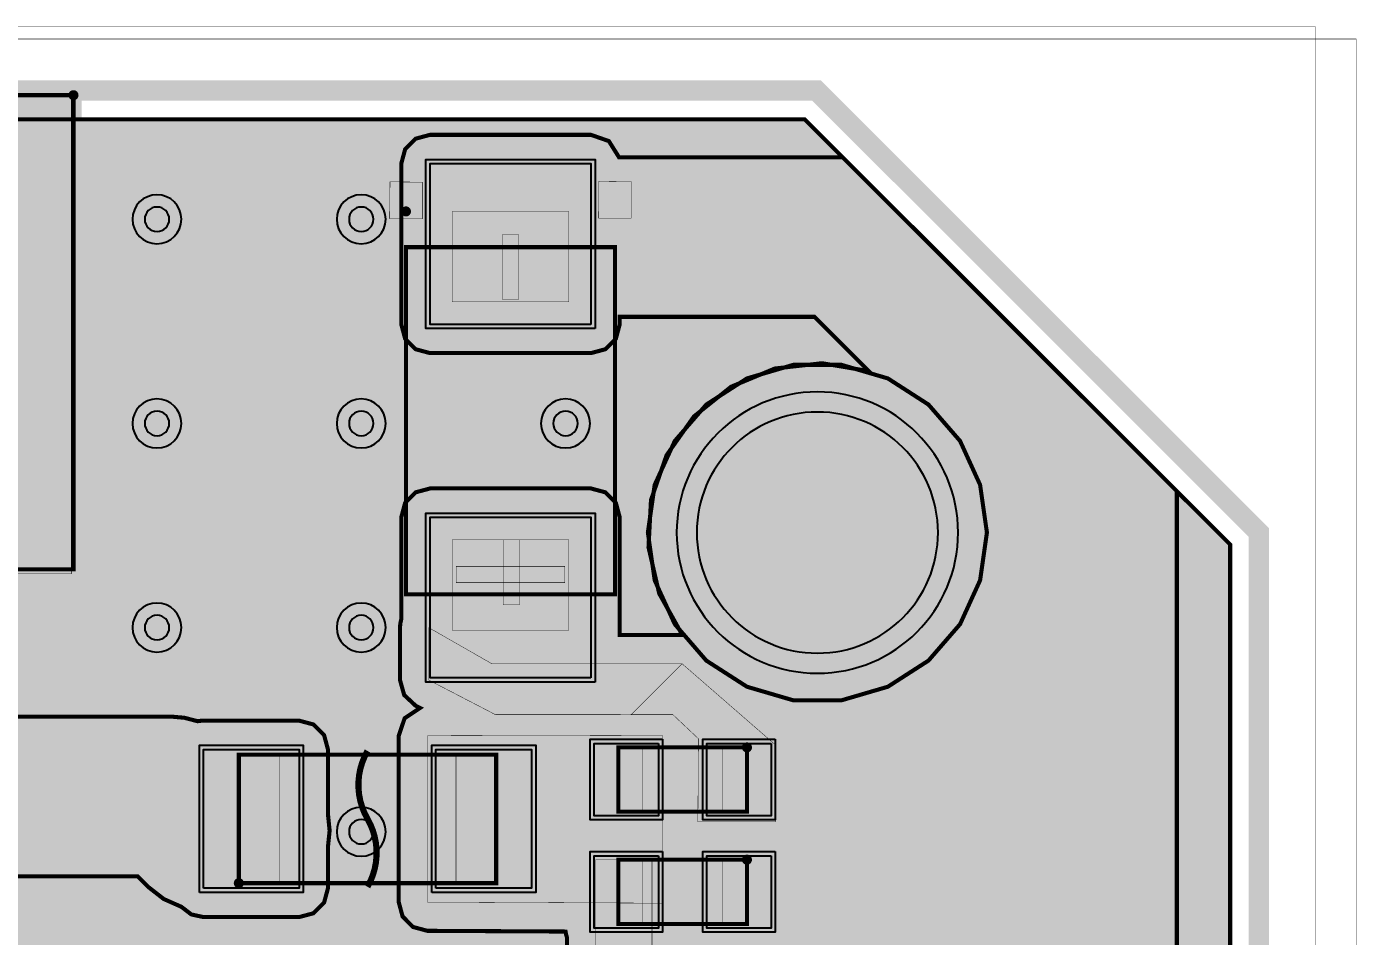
# Model space of a CAD drawing. Header units: millimetres. Extents: x -21.8 to 22.2, y -22.1 to 21.8.
# Drawn here: x 5.67 to 22.2, y 10.48 to 21.8 of the extents above; entities that cross this region are included whole.
import ezdxf

# ---------------------------------------------------------------- set-up
doc = ezdxf.new("R2010")
doc.units = ezdxf.units.MM
doc.header["$MEASUREMENT"] = 0
for name, color, linetype, true_color in [('Board-Outline-Layer', 7, 'Continuous', 0xff00ff), ('Bottom-Layer', 7, 'Continuous', 0x0000ff), ('Component-Marking-Layer', 7, 'Continuous', 0x66ffcc), ('Component-Shape-Layer', 7, 'Continuous', 0x00cccc), ('Document-Layer', 7, 'Continuous', 0xffffff), ('Hole-Layer', 7, 'Continuous', 0x222222), ('Multi-Layer', 7, 'Continuous', 0xc0c0c0), ('Pin-Soldering-Layer', 7, 'Continuous', 0xcc9999), ('Top-Layer', 7, 'Continuous', 0xff0000), ('Top-Paste-Mask-Layer', 7, 'Continuous', 0x808080), ('Top-Silkscreen-Layer', 7, 'Continuous', 0xffcc00), ('Top-Solder-Mask-Layer', 7, 'Continuous', 0x800080)]:
    doc.layers.add(name, color=color, linetype=linetype, true_color=true_color)

msp = doc.modelspace()

# ---------------------------------------------------------------- hatches: boundary and pattern name
at = {"layer": 'Bottom-Layer'}
for points in [[(-20.442, -3.864), (-20.569, -4.07), (-20.652, -4.296), (-20.652, 0.384), (-20.505, -0.041), (-20.213, -0.383), (-19.816, -0.595), (-19.369, -0.646), (-18.934, -0.531), (-18.572, -0.264), (-18.332, 0.117), (-18.248, 0.559), (-18.332, 1.001), (-18.572, 1.382), (-18.934, 1.648), (-19.369, 1.764), (-19.816, 1.712), (-20.213, 1.501), (-20.505, 1.159), (-20.652, 0.734), (-20.652, 2.924), (-20.505, 2.499), (-20.213, 2.157), (-19.816, 1.945), (-19.369, 1.894), (-18.934, 2.009), (-18.572, 2.276), (-18.332, 2.657), (-18.248, 3.099), (-18.332, 3.541), (-18.572, 3.922), (-18.934, 4.188), (-19.369, 4.304), (-19.816, 4.252), (-20.213, 4.041), (-20.505, 3.699), (-20.652, 3.274), (-20.652, 5.464), (-20.641, 5.402), (-20.627, 5.341), (-20.627, 4.877), (-20.579, 4.698), (-20.448, 4.567), (-20.269, 4.519), (-19.909, 4.519), (-19.687, 4.453), (-19.456, 4.431), (-19.226, 4.453), (-19.004, 4.519), (-18.694, 4.519), (-18.515, 4.567), (-18.384, 4.698), (-18.336, 4.877), (-18.336, 5.186), (-18.248, 5.639), (-18.336, 6.091), (-18.336, 7.094), (-18.271, 7.203), (-18.248, 7.329), (-18.248, 9.029), (-18.295, 9.205), (-18.421, 9.335), (-18.596, 9.387), (-18.645, 9.397), (-18.694, 9.401), (-20.269, 9.401), (-20.341, 9.393), (-20.411, 9.371), (-20.563, 9.278), (-20.652, 9.123), (-20.652, 15.352), (-15.362, 20.642), (15.342, 20.642), (20.632, 15.352), (20.632, -15.352), (15.342, -20.642), (-15.362, -20.642), (-20.652, -15.352), (-20.652, -13.228), (-20.52, -13.372), (-20.332, -13.426), (-19.918, -13.426), (-19.917, -13.437), (-19.916, -13.448), (-19.916, -15.875), (-19.879, -16.061), (-19.774, -16.218), (-16.345, -19.647), (-16.188, -19.752), (-16.002, -19.789), (-8.788, -19.789), (-8.603, -19.752), (-8.445, -19.647), (-6.654, -17.856), (-6.549, -17.698), (-6.512, -17.513), (-6.512, -16.319), (-6.503, -16.303), (-6.487, -16.281), (-6.353, -16.015), (-6.349, -15.718), (-6.475, -15.448), (-6.707, -15.261), (-6.997, -15.194), (-7.287, -15.261), (-7.519, -15.448), (-7.645, -15.718), (-7.641, -16.015), (-7.507, -16.281), (-7.491, -16.303), (-7.482, -16.319), (-7.482, -17.312), (-8.138, -17.967), (-8.138, -16.319), (-8.129, -16.303), (-8.113, -16.281), (-7.979, -16.015), (-7.974, -15.718), (-8.101, -15.448), (-8.332, -15.261), (-8.623, -15.194), (-8.913, -15.261), (-9.145, -15.448), (-9.271, -15.718), (-9.267, -16.015), (-9.132, -16.281), (-9.116, -16.303), (-9.108, -16.319), (-9.108, -18.378), (-9.193, -18.463), (-15.598, -18.463), (-17.549, -16.512), (-17.549, -15.996), (-17.321, -16.562), (-16.941, -17.039), (-16.44, -17.387), (-15.86, -17.577), (-15.25, -17.593), (-14.661, -17.434), (-14.143, -17.113), (-13.738, -16.657), (-13.48, -16.104), (-13.392, -15.5), (-13.48, -14.896), (-13.738, -14.343), (-14.143, -13.887), (-14.661, -13.566), (-15.25, -13.407), (-15.86, -13.423), (-16.44, -13.613), (-16.941, -13.961), (-17.321, -14.438), (-17.549, -15.004), (-17.549, -13.4), (-16.016, -13.4), (-15.837, -13.352), (-15.705, -13.221), (-15.657, -13.042), (-15.657, -11.342), (-15.705, -11.163), (-15.837, -11.032), (-16.016, -10.984), (-17.549, -10.984), (-17.549, -10.668), (-17.549, -10.658), (-17.549, -10.648), (-17.119, -10.833), (-16.651, -10.841), (-16.215, -10.67), (-15.877, -10.346), (-15.687, -9.918), (-15.675, -9.45), (-15.522, -9.603), (-15.522, -11.301), (-15.485, -11.487), (-15.38, -11.644), (-14.442, -12.583), (-14.433, -12.61), (-14.425, -12.643), (-14.31, -12.916), (-14.087, -13.111), (-13.802, -13.189), (-13.511, -13.136), (-13.272, -12.962), (-13.132, -12.701), (-13.121, -12.405), (-13.239, -12.133), (-13.113, -11.81), (-13.167, -11.468), (-13.387, -11.2), (-13.712, -11.08), (-13.738, -11.076), (-13.756, -11.071), (-14.145, -10.681), (-14.145, -7.061), (-14.182, -6.876), (-14.287, -6.718), (-15.456, -5.55), (-15.613, -5.445), (-15.799, -5.408), (-15.993, -5.408), (-15.76, -5.059), (-15.66, -4.651), (-15.706, -4.234), (-15.891, -3.858), (-16.194, -3.567), (-16.579, -3.398), (-16.997, -3.371), (-17.4, -3.489), (-17.739, -3.737), (-17.972, -4.086), (-18.071, -4.493), (-18.025, -4.911), (-18.274, -4.662), (-18.33, -4.229), (-18.537, -3.844), (-18.866, -3.558), (-19.276, -3.407), (-19.712, -3.411), (-20.118, -3.571)], [(13.392, 15.5), (13.477, 14.906), (13.727, 14.36), (14.119, 13.907), (14.624, 13.582), (15.2, 13.413), (15.8, 13.413), (16.376, 13.582), (16.881, 13.907), (17.274, 14.36), (17.523, 14.906), (17.608, 15.5), (17.523, 16.094), (17.274, 16.64), (16.881, 17.093), (16.376, 17.418), (15.8, 17.587), (15.2, 17.587), (14.624, 17.418), (14.119, 17.093), (13.727, 16.64), (13.477, 16.094)]]:
    msp.add_hatch(color=256, dxfattribs=at).paths.add_polyline_path(points)
at = {"layer": 'Component-Marking-Layer'}
for points in [[(6.19, 20.942, 1), (6.31, 20.942, 1)], [(6.19, 20.942, 1), (6.31, 20.942, 1)], [(10.324, 19.496, 1), (10.444, 19.496, 1)], [(10.324, 19.496, 1), (10.444, 19.496, 1)], [(14.564, 12.827, 1), (14.684, 12.827, 1)], [(14.564, 12.827, 1), (14.684, 12.827, 1)], [(14.564, 11.43, 1), (14.684, 11.43, 1)], [(14.564, 11.43, 1), (14.684, 11.43, 1)], [(8.246, 11.138, 1), (8.366, 11.138, 1)], [(8.246, 11.138, 1), (8.366, 11.138, 1)]]:
    msp.add_hatch(color=256, dxfattribs=at).paths.add_polyline_path(points)
at = {"layer": 'Document-Layer'}
for points in [[(-4.064, 20.955), (-4.064, 20.193), (-5.334, 20.193), (-5.461, 20.066), (-5.461, 15.748), (5.207, 15.748), (5.207, 20.066), (4.191, 20.066), (4.191, 20.955), (6.223, 20.955), (6.223, 14.986), (-6.223, 14.986), (-6.223, 20.955)], [(-4.064, 20.955), (-4.064, 20.193), (-5.334, 20.193), (-5.461, 20.066), (-5.461, 15.748), (5.207, 15.748), (5.207, 20.066), (4.191, 20.066), (4.191, 20.955), (6.223, 20.955), (6.223, 14.986), (-6.223, 14.986), (-6.223, 20.955)], [(11.583, 19.209), (11.785, 19.209), (11.785, 18.399), (11.583, 18.399)], [(11.583, 19.209), (11.785, 19.209), (11.785, 18.399), (11.583, 18.399)], [(11.594, 14.601), (11.594, 15.411), (11.797, 15.411), (11.797, 14.601)], [(11.594, 14.601), (11.594, 15.411), (11.797, 15.411), (11.797, 14.601)], [(11.009, 14.877), (11.009, 15.08), (12.359, 15.08), (12.359, 14.877)], [(11.009, 14.877), (11.009, 15.08), (12.359, 15.08), (12.359, 14.877)]]:
    msp.add_hatch(color=256, dxfattribs=at).paths.add_polyline_path(points)
at = {"layer": 'Pin-Soldering-Layer'}
for points in [[(12.409, 18.371), (10.959, 18.371), (10.959, 19.496), (12.409, 19.496)], [(12.409, 18.371), (10.959, 18.371), (10.959, 19.496), (12.409, 19.496)], [(12.409, 14.286), (10.959, 14.286), (10.959, 15.411), (12.409, 15.411)], [(12.409, 14.286), (10.959, 14.286), (10.959, 15.411), (12.409, 15.411)], [(8.306, 11.138), (8.306, 12.738), (8.806, 12.738), (8.806, 11.138)], [(8.306, 11.138), (8.306, 12.738), (8.806, 12.738), (8.806, 11.138)], [(11.006, 11.138), (11.006, 12.738), (11.506, 12.738), (11.506, 11.138)], [(11.006, 11.138), (11.006, 12.738), (11.506, 12.738), (11.506, 11.138)], [(13.024, 12.827), (13.324, 12.827), (13.324, 12.027), (13.024, 12.027)], [(13.024, 12.827), (13.324, 12.827), (13.324, 12.027), (13.024, 12.027)], [(14.624, 12.827), (14.624, 12.027), (14.324, 12.027), (14.324, 12.827)], [(14.624, 12.827), (14.624, 12.027), (14.324, 12.027), (14.324, 12.827)], [(13.024, 11.43), (13.324, 11.43), (13.324, 10.63), (13.024, 10.63)], [(13.024, 11.43), (13.324, 11.43), (13.324, 10.63), (13.024, 10.63)], [(14.624, 11.43), (14.624, 10.63), (14.324, 10.63), (14.324, 11.43)], [(14.624, 11.43), (14.624, 10.63), (14.324, 10.63), (14.324, 11.43)]]:
    msp.add_hatch(color=256, dxfattribs=at).paths.add_polyline_path(points)
at = {"layer": 'Top-Layer'}
for points in [[(-20.649, 14.569), (-20.652, 14.568), (-20.652, 15.352), (-15.362, 20.642), (15.342, 20.642), (15.813, 20.17), (13.033, 20.17), (12.907, 20.371), (12.684, 20.449), (10.684, 20.449), (10.505, 20.401), (10.374, 20.27), (10.326, 20.091), (10.326, 18.091), (10.374, 17.912), (10.505, 17.781), (10.684, 17.733), (12.684, 17.733), (12.863, 17.781), (12.994, 17.912), (13.042, 18.091), (13.042, 18.184), (15.464, 18.184), (16.138, 17.509), (15.557, 17.607), (14.97, 17.541), (14.426, 17.314), (13.965, 16.945), (13.625, 16.463), (13.431, 15.906), (13.4, 15.317), (13.533, 14.742), (13.82, 14.227), (13.817, 14.227), (13.042, 14.227), (13.042, 15.691), (12.994, 15.87), (12.863, 16.001), (12.684, 16.049), (10.684, 16.049), (10.505, 16.001), (10.374, 15.87), (10.326, 15.691), (10.326, 14.423), (10.314, 14.37), (10.31, 14.317), (10.31, 13.665), (10.362, 13.479), (10.503, 13.347), (10.559, 13.318), (10.368, 13.19), (10.294, 12.972), (10.294, 10.903), (10.342, 10.724), (10.472, 10.593), (10.65, 10.545), (12.369, 10.536), (12.375, 10.499), (12.386, 10.463), (12.386, 9.993), (12.255, 10.122), (12.077, 10.169), (11.271, 10.169), (11.053, 10.096), (10.925, 9.905), (10.732, 10.15), (10.466, 10.31), (10.16, 10.366), (8.873, 10.366), (8.658, 10.339), (8.457, 10.259), (8.439, 10.259), (8.26, 10.211), (8.129, 10.08), (8.081, 9.901), (8.081, 9.852), (8.005, 9.498), (8.081, 9.143), (8.081, 9.094), (8.161, 8.869), (8.364, 8.744), (8.232, 8.686), (8.133, 8.58), (6.516, 8.58), (6.337, 8.532), (6.206, 8.401), (6.158, 8.222), (6.158, 7.601), (6.206, 7.422), (6.337, 7.291), (6.516, 7.243), (6.572, 7.243), (6.626, 7.159), (6.702, 7.093), (6.582, 6.964), (6.539, 6.793), (6.539, 6.705), (6.496, 6.552), (6.481, 6.393), (6.481, 5.516), (6.236, 5.16), (5.903, 4.884), (5.508, 4.71), (5.08, 4.651), (4.711, 4.552), (4.44, 4.281), (4.341, 3.912), (4.44, 3.542), (4.711, 3.271), (5.08, 3.172), (5.584, 3.12), (6.065, 2.963), (6.503, 2.71), (6.589, 2.483), (6.735, 2.29), (8.64, 0.385), (8.921, 0.197), (9.252, 0.131), (14.585, 0.131), (14.585, -1.485), (14.546, -1.54), (14.517, -1.602), (14.357, -1.665), (14.22, -1.77), (13.967, -2.022), (13.944, -1.952), (13.913, -1.884), (13.913, -1.721), (13.866, -1.542), (13.734, -1.41), (13.555, -1.363), (12.955, -1.363), (12.882, -1.37), (12.812, -1.392), (12.603, -1.459), (12.384, -1.482), (12.102, -1.538), (11.862, -1.698), (11.534, -2.026), (11.534, -1.778), (11.459, -1.425), (11.246, -1.133), (10.933, -0.953), (10.573, -0.917), (10.231, -1.03), (10.175, -1.036), (10.112, -1.039), (9.074, -1.039), (8.791, -1.095), (8.551, -1.255), (7.394, -2.413), (7.378, -2.429), (7.362, -2.446), (7.138, -2.223), (6.981, -2.117), (6.795, -2.08), (3.441, -2.08), (3.255, -2.117), (3.098, -2.223), (1.945, -3.376), (-2.612, -3.376), (-2.699, -3.371), (-2.779, -3.36), (-3.101, -3.383), (-3.374, -3.554), (-3.534, -3.835), (-3.543, -4.158), (-3.398, -4.446), (-3.134, -4.632), (-4.504, -6.002), (-4.504, -5.041), (-4.504, -5.037), (-4.504, -5.032), (-4.508, -4.871), (-4.512, -4.657), (-4.512, -3.75), (-4.549, -3.564), (-4.654, -3.407), (-7.92, -0.14), (-8.078, -0.035), (-8.264, 0.002), (-9.19, 0.002), (-9.206, 0.011), (-9.228, 0.026), (-9.552, 0.172), (-9.905, 0.13), (-10.185, -0.089), (-10.312, -0.421), (-10.578, -0.552), (-10.761, -0.785), (-10.823, -1.075), (-10.753, -1.363), (-10.565, -1.592), (-10.296, -1.716), (-10, -1.71), (-9.736, -1.576), (-9.714, -1.561), (-9.698, -1.552), (-8.384, -1.552), (-8.187, -1.75), (-10.617, -1.75), (-10.633, -1.741), (-10.654, -1.725), (-10.9, -1.596), (-11.178, -1.579), (-11.178, -0.132), (-10.991, 0.114), (-10.937, 0.419), (-11.027, 0.714), (-11.241, 0.937), (-4.675, 0.937), (-4.489, 0.974), (-4.332, 1.079), (-2.578, 2.834), (-2.472, 2.991), (-2.435, 3.177), (-2.435, 9.934), (-1.882, 10.488), (2.301, 10.488), (2.317, 10.479), (2.338, 10.463), (2.597, 10.331), (2.888, 10.322), (3.155, 10.438), (3.346, 10.657), (3.425, 10.937), (3.376, 11.224), (7.047, 11.224), (7.181, 11.09), (7.372, 10.941), (7.593, 10.843), (7.715, 10.749), (7.866, 10.716), (9.056, 10.716), (9.235, 10.764), (9.366, 10.895), (9.414, 11.074), (9.414, 11.588), (9.435, 11.792), (9.414, 11.997), (9.414, 12.802), (9.366, 12.981), (9.235, 13.112), (9.056, 13.16), (7.866, 13.16), (7.829, 13.158), (7.793, 13.153), (7.628, 13.196), (7.458, 13.211), (3.324, 13.211), (3.419, 13.469), (3.401, 13.744), (3.272, 13.988), (3.256, 14.009), (3.248, 14.025), (3.248, 14.299), (3.211, 14.484), (3.106, 14.642), (0.64, 17.107), (0.483, 17.212), (0.297, 17.249), (-4.574, 17.249), (-6.312, 18.987), (-6.469, 19.092), (-6.655, 19.129), (-10.77, 19.129), (-10.955, 19.092), (-11.113, 18.987), (-11.367, 18.733), (-11.429, 18.657), (-11.474, 18.57), (-12.206, 18.57), (-12.325, 18.55), (-12.431, 18.491), (-17.261, 18.457), (-17.474, 18.414), (-17.655, 18.293), (-20.396, 15.551), (-20.518, 15.369), (-20.561, 15.154), (-20.561, 14.824), (-20.583, 14.688)], [(12.684, 18.091), (10.684, 18.091), (10.684, 20.091), (12.684, 20.091)], [(15.342, -20.642), (-6.866, -20.642), (-6.45, -20.226), (-6.345, -20.068), (-6.308, -19.883), (-6.308, -17.595), (-6.307, -17.578), (-6.303, -17.561), (-6.2, -17.516), (-6.116, -17.442), (-5.998, -17.525), (-5.856, -17.554), (-5.049, -17.554), (-4.824, -17.475), (-4.699, -17.271), (-4.645, -17.397), (-4.548, -17.493), (-4.572, -17.734), (-4.509, -17.966), (-4.635, -18.097), (-4.681, -18.272), (-4.681, -20.132), (-4.633, -20.312), (-4.502, -20.443), (-4.323, -20.491), (-3.093, -20.491), (-2.914, -20.443), (-2.783, -20.312), (-2.735, -20.132), (-2.735, -19.87), (-2.656, -19.899), (-2.573, -19.909), (-1.773, -19.909), (-1.603, -19.866), (-1.473, -19.746), (-1.344, -19.866), (-1.173, -19.909), (-0.373, -19.909), (-0.194, -19.861), (-0.063, -19.73), (-0.015, -19.551), (-0.015, -18.651), (-0.063, -18.472), (-0.194, -18.341), (-0.373, -18.293), (-1.173, -18.293), (-1.344, -18.336), (-1.473, -18.455), (-1.603, -18.336), (-1.773, -18.293), (-2.573, -18.293), (-2.656, -18.302), (-2.735, -18.331), (-2.735, -18.272), (-2.783, -18.093), (-2.914, -17.962), (-3.093, -17.914), (-3.292, -17.914), (-3.248, -17.682), (-3.289, -17.449), (-3.28, -17.44), (-3.271, -17.43), (-2.908, -17.793), (-2.751, -17.898), (-2.565, -17.935), (0.937, -17.935), (0.937, -18.567), (0.98, -18.782), (1.102, -18.964), (1.33, -19.193), (1.512, -19.315), (1.727, -19.357), (8.164, -19.357), (8.219, -19.359), (8.238, -19.361), (8.571, -19.459), (8.909, -19.375), (9.157, -19.132), (9.248, -18.796), (9.157, -18.46), (8.909, -18.217), (8.571, -18.133), (8.238, -18.231), (8.219, -18.233), (8.164, -18.235), (2.06, -18.235), (2.06, -17.803), (2.156, -17.539), (2.134, -17.26), (1.998, -17.014), (3.829, -17.014), (3.881, -17.011), (3.934, -17.003), (5.271, -17.003), (5.287, -17.011), (5.309, -17.027), (5.575, -17.161), (5.872, -17.166), (6.142, -17.039), (6.329, -16.808), (6.396, -16.517), (6.329, -16.227), (6.142, -15.996), (5.872, -15.869), (5.575, -15.873), (5.309, -16.008), (5.287, -16.024), (5.271, -16.032), (4.344, -16.032), (4.346, -16.013), (4.346, -15.993), (4.346, -13.765), (4.887, -13.224), (6.484, -13.224), (6.5, -13.232), (6.522, -13.248), (6.757, -13.374), (7.024, -13.397), (7.277, -13.313), (7.477, -13.136), (7.591, -12.894), (7.6, -12.627), (9.181, -12.627), (9.723, -13.169), (9.723, -15.289), (9.714, -15.306), (9.698, -15.328), (9.566, -15.595), (9.564, -15.893), (9.692, -16.161), (9.925, -16.347), (10.216, -16.411), (10.506, -16.342), (10.736, -16.153), (10.86, -15.882), (10.854, -15.585), (10.717, -15.32), (10.702, -15.299), (10.693, -15.284), (10.693, -14.737), (10.959, -14.725), (11.198, -14.609), (11.372, -14.409), (11.454, -14.156), (11.43, -13.892), (11.305, -13.658), (11.289, -13.636), (11.28, -13.621), (11.28, -13.051), (11.243, -12.865), (11.138, -12.708), (10.883, -12.453), (12.855, -12.453), (13.087, -12.368), (13.209, -12.152), (13.246, -12.087), (13.316, -12.061), (13.648, -11.995), (13.929, -11.807), (14.245, -11.491), (14.317, -11.409), (14.378, -11.319), (14.399, -11.342), (14.42, -11.364), (14.863, -11.807), (15.016, -11.929), (15.192, -12.013), (15.196, -12.054), (15.197, -12.095), (15.245, -12.274), (15.376, -12.405), (15.555, -12.453), (17.655, -12.453), (17.834, -12.405), (17.966, -12.274), (18.013, -12.095), (18.013, -10.295), (17.966, -10.116), (17.834, -9.985), (17.655, -9.937), (15.898, -9.937), (15.898, -8.107), (16.138, -8.022), (16.342, -7.87), (17.104, -7.108), (17.292, -6.827), (17.357, -6.496), (17.357, -4.568), (17.515, -4.568), (17.715, -4.646), (17.929, -4.673), (19.18, -4.673), (19.512, -4.607), (19.793, -4.419), (20.152, -4.06), (20.34, -3.779), (20.405, -3.448), (20.405, -2.116), (20.391, -1.957), (20.347, -1.804), (20.347, -1.716), (20.304, -1.545), (20.185, -1.416), (20.304, -1.286), (20.347, -1.116), (20.347, -1.027), (20.405, -0.716), (20.347, -0.404), (20.347, -0.316), (20.302, -0.142), (20.178, -0.011), (20.007, 0.042), (19.963, 0.086), (19.682, 0.273), (19.35, 0.339), (19.115, 0.351), (18.882, 0.385), (19.517, 1.02), (19.705, 1.301), (19.77, 1.632), (19.77, 4.192), (19.842, 4.898), (20.055, 5.575), (20.077, 5.644), (20.084, 5.716), (20.084, 8.216), (20.084, 8.238), (20.082, 8.259), (19.997, 9.189), (19.969, 10.121), (19.969, 16.014), (20.632, 15.352), (20.632, -15.352)], [(12.684, 13.691), (10.684, 13.691), (10.684, 15.691), (12.684, 15.691)], [(10.668, 14.317), (11.453, 13.868), (13.818, 13.868), (13.184, 13.235), (11.498, 13.234), (10.668, 13.665)], [(14.982, 11.9), (14.014, 11.9), (14.02, 12.936), (13.704, 13.234), (13.183, 13.234), (13.818, 13.868), (14.982, 12.855)], [(10.652, 10.903), (10.652, 12.972), (13.57, 12.979), (13.57, 10.889)], [(7.866, 11.074), (7.866, 12.802), (9.056, 12.802), (9.056, 11.074)], [(10.756, 11.074), (10.756, 12.802), (11.946, 12.802), (11.946, 11.074)], [(13.524, 12.877), (13.524, 11.977), (12.724, 11.977), (12.724, 12.877)], [(14.924, 12.877), (14.924, 11.977), (14.124, 11.977), (14.124, 12.877)], [(13.524, 11.48), (13.524, 10.58), (12.724, 10.58), (12.724, 11.48)], [(12.744, 7.728), (12.744, 11.431), (13.443, 11.431), (13.443, 7.728)], [(14.924, 11.48), (14.924, 10.58), (14.124, 10.58), (14.124, 11.48)]]:
    msp.add_hatch(color=256, dxfattribs=at).paths.add_polyline_path(points)
at = {"layer": 'Top-Paste-Mask-Layer'}
for points in [[(12.684, 18.091), (10.684, 18.091), (10.684, 20.091), (12.684, 20.091)], [(12.684, 13.691), (10.684, 13.691), (10.684, 15.691), (12.684, 15.691)], [(7.866, 11.074), (7.866, 12.802), (9.056, 12.802), (9.056, 11.074)], [(10.756, 11.074), (10.756, 12.802), (11.946, 12.802), (11.946, 11.074)], [(13.524, 12.877), (13.524, 11.977), (12.724, 11.977), (12.724, 12.877)], [(14.924, 12.877), (14.924, 11.977), (14.124, 11.977), (14.124, 12.877)], [(13.524, 11.48), (13.524, 10.58), (12.724, 10.58), (12.724, 11.48)], [(14.924, 11.48), (14.924, 10.58), (14.124, 10.58), (14.124, 11.48)]]:
    msp.add_hatch(color=256, dxfattribs=at).paths.add_polyline_path(points)
at = {"layer": 'Top-Silkscreen-Layer'}
for points in [[(10.588, 19.403), (10.181, 19.404), (10.186, 19.864), (10.588, 19.86)], [(10.588, 19.403), (10.181, 19.404), (10.186, 19.864), (10.588, 19.86)], [(13.186, 19.411), (12.78, 19.412), (12.784, 19.872), (13.186, 19.868)], [(13.186, 19.411), (12.78, 19.412), (12.784, 19.872), (13.186, 19.868)]]:
    msp.add_hatch(color=256, dxfattribs=at).paths.add_polyline_path(points)
at = {"layer": 'Top-Solder-Mask-Layer'}
for points in [[(12.735, 18.04), (10.633, 18.04), (10.633, 20.142), (12.735, 20.142)], [(12.735, 13.64), (10.633, 13.64), (10.633, 15.742), (12.735, 15.742)], [(13.575, 12.928), (13.575, 11.927), (12.673, 11.927), (12.673, 12.928)], [(14.975, 12.928), (14.975, 11.927), (14.074, 11.927), (14.074, 12.928)], [(7.815, 11.023), (7.815, 12.853), (9.107, 12.853), (9.107, 11.023)], [(10.705, 11.023), (10.705, 12.853), (11.997, 12.853), (11.997, 11.023)], [(13.575, 11.531), (13.575, 10.53), (12.673, 10.53), (12.673, 11.531)], [(14.975, 11.531), (14.975, 10.53), (14.074, 10.53), (14.074, 11.531)]]:
    msp.add_hatch(color=256, dxfattribs=at).paths.add_polyline_path(points)

# ---------------------------------------------------------------- linework, layer by layer
at = {"layer": 'Board-Outline-Layer', "const_width": 0.254}
msp.add_lwpolyline([(-21.01, 15.5), (-15.51, 21), (15.49, 21), (20.99, 15.5), (20.99, -15.5), (15.49, -21), (-15.51, -21), (-21.01, -15.5)], close=True, dxfattribs=at)
at = {"layer": 'Bottom-Layer'}
for points, const_width in [([(-21.793, -22.098), (-21.793, 21.641), (22.2, 21.641), (22.2, -22.098)], 0.00508), ([(13.392, 15.5), (13.477, 14.906), (13.727, 14.36), (14.119, 13.907), (14.624, 13.582), (15.2, 13.413), (15.8, 13.413), (16.376, 13.582), (16.881, 13.907), (17.274, 14.36), (17.523, 14.906), (17.608, 15.5), (17.523, 16.094), (17.274, 16.64), (16.881, 17.093), (16.376, 17.418), (15.8, 17.587), (15.2, 17.587), (14.624, 17.418), (14.119, 17.093), (13.727, 16.64), (13.477, 16.094)], 0.0508)]:
    msp.add_lwpolyline(points, close=True, dxfattribs=dict(at, const_width=const_width))
at = {"layer": 'Bottom-Layer', "const_width": 0.0508}
msp.add_lwpolyline([(-15.362, 20.642), (15.342, 20.642), (20.632, 15.352), (20.632, -15.352), (15.342, -20.642), (-15.362, -20.642)], dxfattribs=at)
at = {"layer": 'Component-Marking-Layer', "const_width": 0.00508}
for points in [[(6.19, 20.942, 1), (6.31, 20.942, 1)], [(6.19, 20.942, 1), (6.31, 20.942, 1)], [(10.324, 19.496, 1), (10.444, 19.496, 1)], [(10.324, 19.496, 1), (10.444, 19.496, 1)], [(14.564, 12.827, 1), (14.684, 12.827, 1)], [(14.564, 12.827, 1), (14.684, 12.827, 1)], [(14.564, 11.43, 1), (14.684, 11.43, 1)], [(14.564, 11.43, 1), (14.684, 11.43, 1)], [(8.246, 11.138, 1), (8.366, 11.138, 1)], [(8.246, 11.138, 1), (8.366, 11.138, 1)]]:
    msp.add_lwpolyline(points, format="xyb", close=True, dxfattribs=at)
at = {"layer": 'Component-Shape-Layer', "const_width": 0.0508}
for points in [[(6.25, 20.942), (6.25, 15.042), (-6.25, 15.042), (-6.25, 20.942)], [(6.25, 20.942), (6.25, 15.042), (-6.25, 15.042), (-6.25, 20.942)], [(10.384, 19.051), (12.984, 19.051), (12.984, 14.731), (10.384, 14.731)], [(10.384, 19.051), (12.984, 19.051), (12.984, 14.731), (10.384, 14.731)], [(8.306, 11.138), (8.306, 12.738), (11.506, 12.738), (11.506, 11.138)], [(8.306, 11.138), (8.306, 12.738), (11.506, 12.738), (11.506, 11.138)], [(14.624, 12.827), (14.624, 12.027), (13.024, 12.027), (13.024, 12.827)], [(14.624, 12.827), (14.624, 12.027), (13.024, 12.027), (13.024, 12.827)], [(14.624, 11.43), (14.624, 10.63), (13.024, 10.63), (13.024, 11.43)], [(14.624, 11.43), (14.624, 10.63), (13.024, 10.63), (13.024, 11.43)]]:
    msp.add_lwpolyline(points, close=True, dxfattribs=at)
at = {"layer": 'Document-Layer', "const_width": 0.00508}
for points in [[(-4.064, 20.955), (-4.064, 20.193), (-5.334, 20.193), (-5.461, 20.066), (-5.461, 15.748), (5.207, 15.748), (5.207, 20.066), (4.191, 20.066), (4.191, 20.955), (6.223, 20.955), (6.223, 14.986), (-6.223, 14.986), (-6.223, 20.955)], [(-4.064, 20.955), (-4.064, 20.193), (-5.334, 20.193), (-5.461, 20.066), (-5.461, 15.748), (5.207, 15.748), (5.207, 20.066), (4.191, 20.066), (4.191, 20.955), (6.223, 20.955), (6.223, 14.986), (-6.223, 14.986), (-6.223, 20.955)], [(11.583, 19.209), (11.785, 19.209), (11.785, 18.399), (11.583, 18.399)], [(11.583, 19.209), (11.785, 19.209), (11.785, 18.399), (11.583, 18.399)], [(11.594, 14.601), (11.594, 15.411), (11.797, 15.411), (11.797, 14.601)], [(11.594, 14.601), (11.594, 15.411), (11.797, 15.411), (11.797, 14.601)], [(11.009, 14.877), (11.009, 15.08), (12.359, 15.08), (12.359, 14.877)], [(11.009, 14.877), (11.009, 15.08), (12.359, 15.08), (12.359, 14.877)]]:
    msp.add_lwpolyline(points, close=True, dxfattribs=at)
at = {"layer": 'Hole-Layer'}
for points in [[(7.136, 19.398, 1), (7.441, 19.398, 1)], [(7.136, 16.858, 1), (7.441, 16.858, 1)], [(14, 15.5, 1), (17, 15.5, 1)], [(7.136, 14.318, 1), (7.441, 14.318, 1)]]:
    msp.add_lwpolyline(points, format="xyb", close=True, dxfattribs=at)
for points in [[(9.676, 19.398, 1), (9.981, 19.398), (9.981, 19.398, 1), (9.676, 19.398)], [(9.676, 16.858, 1), (9.981, 16.858), (9.981, 16.858, 1), (9.676, 16.858)], [(12.216, 16.858, 1), (12.521, 16.858), (12.521, 16.858, 1), (12.216, 16.858)], [(9.676, 14.318, 1), (9.981, 14.318), (9.981, 14.318, 1), (9.676, 14.318)], [(9.676, 11.778, 1), (9.981, 11.778), (9.981, 11.778, 1), (9.676, 11.778)]]:
    msp.add_lwpolyline(points, format="xyb", dxfattribs=at)
at = {"layer": 'Multi-Layer'}
for points in [[(6.983, 19.398, 1), (7.593, 19.398, 1)], [(6.983, 16.858, 1), (7.593, 16.858, 1)], [(6.983, 14.318, 1), (7.593, 14.318, 1)]]:
    msp.add_lwpolyline(points, format="xyb", close=True, dxfattribs=at)
for points in [[(9.523, 19.398, 1), (10.133, 19.398), (10.133, 19.398, 1), (9.523, 19.398)], [(13.75, 15.5, 1), (17.25, 15.5), (17.25, 15.5, 1), (13.75, 15.5)], [(9.523, 16.858, 1), (10.133, 16.858), (10.133, 16.858, 1), (9.523, 16.858)], [(12.063, 16.858, 1), (12.673, 16.858), (12.673, 16.858, 1), (12.063, 16.858)], [(9.523, 14.318, 1), (10.133, 14.318), (10.133, 14.318, 1), (9.523, 14.318)], [(9.523, 11.778, 1), (10.133, 11.778), (10.133, 11.778, 1), (9.523, 11.778)]]:
    msp.add_lwpolyline(points, format="xyb", dxfattribs=at)
at = {"layer": 'Pin-Soldering-Layer', "const_width": 0.00508}
for points in [[(12.409, 18.371), (10.959, 18.371), (10.959, 19.496), (12.409, 19.496)], [(12.409, 18.371), (10.959, 18.371), (10.959, 19.496), (12.409, 19.496)], [(12.409, 14.286), (10.959, 14.286), (10.959, 15.411), (12.409, 15.411)], [(12.409, 14.286), (10.959, 14.286), (10.959, 15.411), (12.409, 15.411)], [(8.306, 11.138), (8.306, 12.738), (8.806, 12.738), (8.806, 11.138)], [(8.306, 11.138), (8.306, 12.738), (8.806, 12.738), (8.806, 11.138)], [(11.006, 11.138), (11.006, 12.738), (11.506, 12.738), (11.506, 11.138)], [(11.006, 11.138), (11.006, 12.738), (11.506, 12.738), (11.506, 11.138)], [(13.024, 12.827), (13.324, 12.827), (13.324, 12.027), (13.024, 12.027)], [(13.024, 12.827), (13.324, 12.827), (13.324, 12.027), (13.024, 12.027)], [(14.624, 12.827), (14.624, 12.027), (14.324, 12.027), (14.324, 12.827)], [(14.624, 12.827), (14.624, 12.027), (14.324, 12.027), (14.324, 12.827)], [(13.024, 11.43), (13.324, 11.43), (13.324, 10.63), (13.024, 10.63)], [(13.024, 11.43), (13.324, 11.43), (13.324, 10.63), (13.024, 10.63)], [(14.624, 11.43), (14.624, 10.63), (14.324, 10.63), (14.324, 11.43)], [(14.624, 11.43), (14.624, 10.63), (14.324, 10.63), (14.324, 11.43)]]:
    msp.add_lwpolyline(points, close=True, dxfattribs=at)
at = {"layer": 'Top-Layer', "const_width": 0.00508}
for points in [[(-21.793, -21.692), (-21.793, 21.793), (21.692, 21.793), (21.692, -21.692)], [(10.668, 14.317), (11.453, 13.868), (13.818, 13.868), (13.184, 13.235), (11.498, 13.234), (10.668, 13.665)], [(14.982, 11.9), (14.014, 11.9), (14.02, 12.936), (13.704, 13.234), (13.183, 13.234), (13.818, 13.868), (14.982, 12.855)], [(10.652, 10.903), (10.652, 12.972), (13.57, 12.979), (13.57, 10.889)], [(12.744, 7.728), (12.744, 11.431), (13.443, 11.431), (13.443, 7.728)]]:
    msp.add_lwpolyline(points, close=True, dxfattribs=at)
at = {"layer": 'Top-Layer'}
for points, const_width in [([(-15.362, 20.642), (15.342, 20.642), (15.813, 20.17), (13.033, 20.17), (12.907, 20.371), (12.684, 20.449), (10.684, 20.449), (10.505, 20.401), (10.374, 20.27), (10.326, 20.091), (10.326, 18.091), (10.374, 17.912), (10.505, 17.781), (10.684, 17.733), (12.684, 17.733), (12.863, 17.781), (12.994, 17.912), (13.042, 18.091), (13.042, 18.184), (15.464, 18.184), (16.138, 17.509), (15.557, 17.607), (14.97, 17.541), (14.426, 17.314), (13.965, 16.945), (13.625, 16.463), (13.431, 15.906), (13.4, 15.317), (13.533, 14.742), (13.82, 14.227), (13.817, 14.227), (13.042, 14.227), (13.042, 15.691), (12.994, 15.87), (12.863, 16.001), (12.684, 16.049), (10.684, 16.049), (10.505, 16.001), (10.374, 15.87), (10.326, 15.691), (10.326, 14.423), (10.314, 14.37), (10.31, 14.317), (10.31, 13.665), (10.362, 13.479), (10.503, 13.347), (10.559, 13.318), (10.368, 13.19), (10.294, 12.972), (10.294, 10.903), (10.342, 10.724), (10.472, 10.593), (10.65, 10.545), (12.369, 10.536), (12.375, 10.499), (12.386, 10.463), (12.386, 9.993)], 0.0508), ([(12.868, 19.177), (15.875, 19.177)], 1.27), ([(15.875, 19.177), (18.976, 16.076)], 1.27), ([(18.976, 16.076), (18.976, 6.966)], 1.27), ([(19.969, 10.121), (19.969, 16.014), (20.632, 15.352), (20.632, -15.352)], 0.0508), ([(3.376, 11.224), (7.047, 11.224), (7.181, 11.09), (7.372, 10.941), (7.593, 10.843), (7.715, 10.749), (7.866, 10.716), (9.056, 10.716), (9.235, 10.764), (9.366, 10.895), (9.414, 11.074), (9.414, 11.588), (9.435, 11.792), (9.414, 11.997), (9.414, 12.802), (9.366, 12.981), (9.235, 13.112), (9.056, 13.16), (7.866, 13.16), (7.829, 13.158), (7.793, 13.153), (7.628, 13.196), (7.458, 13.211), (3.324, 13.211)], 0.0508), ([(14.524, 12.427), (14.524, 11.03)], 1.016), ([(7.458, 12.217), (-2.777, 12.217)], 1.27), ([(7.883, 11.792), (7.458, 12.217)], 1.27), ([(8.442, 11.792), (7.883, 11.792)], 1.27), ([(14.524, 9.555), (14.524, 11.03)], 1.016)]:
    msp.add_lwpolyline(points, dxfattribs=dict(at, const_width=const_width))
for points in [[(12.684, 18.091), (10.684, 18.091), (10.684, 20.091), (12.684, 20.091)], [(12.684, 13.691), (10.684, 13.691), (10.684, 15.691), (12.684, 15.691)], [(7.866, 11.074), (7.866, 12.802), (9.056, 12.802), (9.056, 11.074)], [(10.756, 11.074), (10.756, 12.802), (11.946, 12.802), (11.946, 11.074)], [(13.524, 12.877), (13.524, 11.977), (12.724, 11.977), (12.724, 12.877)], [(14.924, 12.877), (14.924, 11.977), (14.124, 11.977), (14.124, 12.877)], [(13.524, 11.48), (13.524, 10.58), (12.724, 10.58), (12.724, 11.48)], [(14.924, 11.48), (14.924, 10.58), (14.124, 10.58), (14.124, 11.48)]]:
    msp.add_lwpolyline(points, close=True, dxfattribs=at)
at = {"layer": 'Top-Paste-Mask-Layer'}
for points in [[(12.684, 18.091), (10.684, 18.091), (10.684, 20.091), (12.684, 20.091)], [(12.684, 13.691), (10.684, 13.691), (10.684, 15.691), (12.684, 15.691)], [(7.866, 11.074), (7.866, 12.802), (9.056, 12.802), (9.056, 11.074)], [(10.756, 11.074), (10.756, 12.802), (11.946, 12.802), (11.946, 11.074)], [(13.524, 12.877), (13.524, 11.977), (12.724, 11.977), (12.724, 12.877)], [(14.924, 12.877), (14.924, 11.977), (14.124, 11.977), (14.124, 12.877)], [(13.524, 11.48), (13.524, 10.58), (12.724, 10.58), (12.724, 11.48)], [(14.924, 11.48), (14.924, 10.58), (14.124, 10.58), (14.124, 11.48)]]:
    msp.add_lwpolyline(points, close=True, dxfattribs=at)
at = {"layer": 'Top-Silkscreen-Layer'}
for points, const_width in [([(6.223, 14.986), (-6.223, 14.986), (-6.223, 20.955), (6.223, 20.955)], 0.254), ([(6.223, 14.986), (-6.223, 14.986), (-6.223, 20.955), (6.223, 20.955)], 0.254), ([(10.588, 19.403), (10.181, 19.404), (10.186, 19.864), (10.588, 19.86)], 0.00508), ([(10.588, 19.403), (10.181, 19.404), (10.186, 19.864), (10.588, 19.86)], 0.00508), ([(13.186, 19.411), (12.78, 19.412), (12.784, 19.872), (13.186, 19.868)], 0.00508), ([(13.186, 19.411), (12.78, 19.412), (12.784, 19.872), (13.186, 19.868)], 0.00508)]:
    msp.add_lwpolyline(points, close=True, dxfattribs=dict(at, const_width=const_width))
for points, const_width in [([(10.258, 19.487), (10.258, 14.295)], 0.152), ([(10.258, 19.487), (10.258, 14.295)], 0.152), ([(13.11, 19.487), (13.11, 14.295)], 0.152), ([(13.11, 19.487), (13.11, 14.295)], 0.152), ([(13.11, 17.775), (10.258, 17.775)], 0.152), ([(13.11, 17.775), (10.258, 17.775)], 0.152), ([(10.508, 14.298), (10.269, 14.291)], 0.152), ([(10.508, 14.298), (10.269, 14.291)], 0.152), ([(13.11, 14.295), (12.871, 14.288)], 0.152), ([(13.11, 14.295), (12.871, 14.288)], 0.152), ([(13.544, 13.137), (12.744, 13.137)], 0.254), ([(13.544, 13.137), (12.744, 13.137)], 0.254), ([(14.105, 13.137), (14.904, 13.137)], 0.254), ([(14.105, 13.137), (14.904, 13.137)], 0.254), ([(8.98, 13.031), (7.79, 13.031)], 0.152), ([(8.98, 13.031), (7.79, 13.031)], 0.152), ([(10.832, 13.031), (12.022, 13.031)], 0.152), ([(10.832, 13.031), (12.022, 13.031)], 0.152), ([(7.637, 12.878), (7.637, 10.998)], 0.152), ([(7.637, 12.878), (7.637, 10.998)], 0.152), ([(12.175, 12.878), (12.175, 10.998)], 0.152), ([(12.175, 12.878), (12.175, 10.998)], 0.152), ([(12.434, 12.028), (12.434, 12.828)], 0.254), ([(12.434, 12.028), (12.434, 12.828)], 0.254), ([(15.214, 12.827), (15.214, 12.027)], 0.254), ([(15.214, 12.827), (15.214, 12.027)], 0.254), ([(13.544, 11.74), (12.744, 11.74)], 0.254), ([(13.544, 11.74), (12.744, 11.74)], 0.254), ([(13.544, 11.718), (12.744, 11.718)], 0.254), ([(13.544, 11.718), (12.744, 11.718)], 0.254), ([(14.105, 11.74), (14.904, 11.74)], 0.254), ([(14.105, 11.74), (14.904, 11.74)], 0.254), ([(14.105, 11.717), (14.904, 11.717)], 0.254), ([(14.105, 11.717), (14.904, 11.717)], 0.254), ([(12.434, 10.631), (12.434, 11.431)], 0.254), ([(12.434, 10.631), (12.434, 11.431)], 0.254), ([(15.214, 11.43), (15.214, 10.63)], 0.254), ([(15.214, 11.43), (15.214, 10.63)], 0.254), ([(7.79, 10.845), (8.98, 10.845)], 0.152), ([(7.79, 10.845), (8.98, 10.845)], 0.152), ([(12.022, 10.845), (10.832, 10.845)], 0.152), ([(12.022, 10.845), (10.832, 10.845)], 0.152)]:
    msp.add_lwpolyline(points, dxfattribs=dict(at, const_width=const_width))
for points, const_width in [([(12.434, 12.828, -0.414), (12.744, 13.137)], 0.254), ([(12.434, 12.828, -0.414), (12.744, 13.137)], 0.254), ([(14.904, 13.137, -0.414), (15.214, 12.827)], 0.254), ([(14.904, 13.137, -0.414), (15.214, 12.827)], 0.254), ([(9.906, 11.938, -0.268), (9.906, 12.783)], 0.0762), ([(9.906, 11.938, -0.268), (9.906, 12.783)], 0.0762), ([(12.744, 11.718, -0.414), (12.434, 12.028)], 0.254), ([(12.744, 11.718, -0.414), (12.434, 12.028)], 0.254), ([(15.214, 12.027, -0.414), (14.904, 11.717)], 0.254), ([(15.214, 12.027, -0.414), (14.904, 11.717)], 0.254), ([(9.906, 11.938, -0.268), (9.906, 11.093)], 0.0762), ([(9.906, 11.938, -0.268), (9.906, 11.093)], 0.0762), ([(12.434, 11.431, -0.414), (12.744, 11.74)], 0.254), ([(12.434, 11.431, -0.414), (12.744, 11.74)], 0.254), ([(14.904, 11.74, -0.414), (15.214, 11.43)], 0.254), ([(14.904, 11.74, -0.414), (15.214, 11.43)], 0.254), ([(12.744, 10.321, -0.414), (12.434, 10.631)], 0.254), ([(12.744, 10.321, -0.414), (12.434, 10.631)], 0.254), ([(15.214, 10.63, -0.414), (14.904, 10.32)], 0.254), ([(15.214, 10.63, -0.414), (14.904, 10.32)], 0.254)]:
    msp.add_lwpolyline(points, format="xyb", dxfattribs=dict(at, const_width=const_width))
at = {"layer": 'Top-Solder-Mask-Layer'}
for points in [[(12.735, 18.04), (10.633, 18.04), (10.633, 20.142), (12.735, 20.142)], [(12.735, 13.64), (10.633, 13.64), (10.633, 15.742), (12.735, 15.742)], [(13.575, 12.928), (13.575, 11.927), (12.673, 11.927), (12.673, 12.928)], [(14.975, 12.928), (14.975, 11.927), (14.074, 11.927), (14.074, 12.928)], [(7.815, 11.023), (7.815, 12.853), (9.107, 12.853), (9.107, 11.023)], [(10.705, 11.023), (10.705, 12.853), (11.997, 12.853), (11.997, 11.023)], [(13.575, 11.531), (13.575, 10.53), (12.673, 10.53), (12.673, 11.531)], [(14.975, 11.531), (14.975, 10.53), (14.074, 10.53), (14.074, 11.531)]]:
    msp.add_lwpolyline(points, close=True, dxfattribs=at)

doc.saveas('drawing.dxf')
